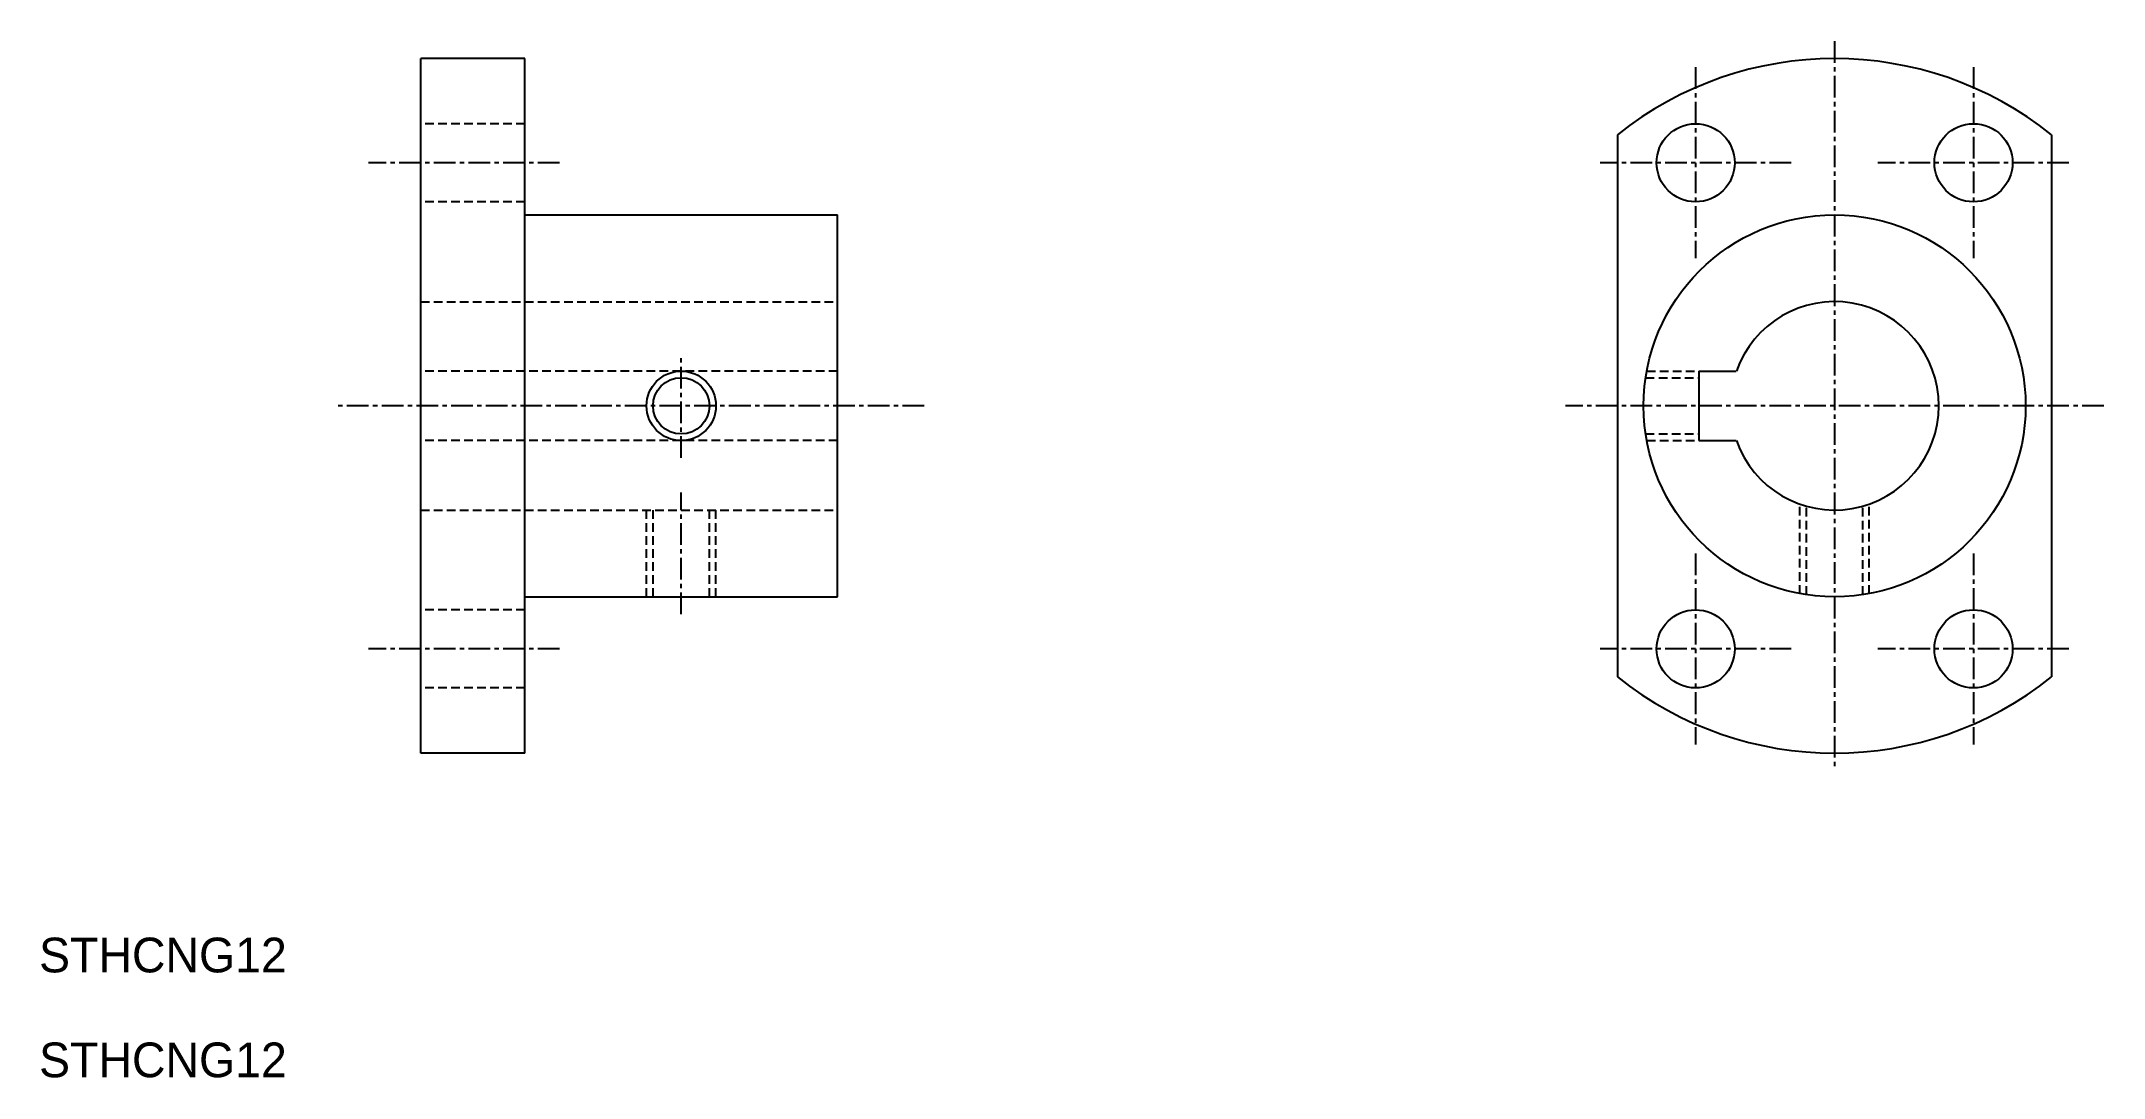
# Model space of a CAD drawing. Extents: x 73 to 191, y 53 to 112.
import ezdxf

# ---------------------------------------------------------------- set-up
doc = ezdxf.new("R2010")
doc.units = 0
doc.linetypes.add('CENTER', pattern=[2, 1.25, -0.25, 0.25, -0.25])
doc.linetypes.add('DASHED', pattern=[0.75, 0.5, -0.25])
doc.layers.get('0').update_dxf_attribs({"linetype": 'CONTINUOUS'})
doc.layers.add('CENTER', color=1, linetype='CENTER')

msp = doc.modelspace()

# ---------------------------------------------------------------- linework, layer by layer
at = {"color": 7, "linetype": 'CONTINUOUS'}
for p, q in [((94.48, 71.38), (94.48, 111.38)), ((100.48, 111.38), (94.48, 111.38)), ((100.48, 71.38), (100.48, 111.38)), ((163.4, 106.99), (163.4, 75.77)), ((188.4, 106.99), (188.4, 75.77)), ((100.48, 102.38), (118.48, 102.38)), ((118.48, 80.38), (118.48, 102.38)), ((168.1, 89.38), (168.1, 93.38)), ((168.1, 93.38), (170.24, 93.38)), ((168.1, 89.38), (170.24, 89.38)), ((100.48, 80.38), (118.48, 80.38)), ((100.48, 71.38), (94.48, 71.38))]:
    msp.add_line(p, q, dxfattribs=at)
at = {"color": 3, "linetype": 'DASHED'}
for p, q in [((100.48, 107.63), (94.48, 107.63)), ((100.48, 103.13), (94.48, 103.13)), ((94.48, 97.38), (118.48, 97.38)), ((118.48, 93.38), (94.48, 93.38)), ((165.02, 93), (168.1, 93)), ((165.08, 93.38), (168.1, 93.38)), ((118.48, 89.38), (94.48, 89.38)), ((165.02, 89.76), (168.1, 89.76)), ((165.08, 89.38), (168.1, 89.38)), ((173.9, 80.56), (173.9, 85.72)), ((174.28, 80.5), (174.28, 85.6)), ((177.52, 80.5), (177.52, 85.6)), ((177.9, 80.56), (177.9, 85.72)), ((94.48, 85.38), (118.48, 85.38)), ((107.48, 80.38), (107.48, 85.38)), ((107.86, 80.38), (107.86, 85.38)), ((111.1, 80.38), (111.1, 85.38)), ((111.48, 80.38), (111.48, 85.38)), ((100.48, 79.63), (94.48, 79.63)), ((100.48, 75.13), (94.48, 75.13))]:
    msp.add_line(p, q, dxfattribs=at)
at = {"color": 7, "linetype": 'CONTINUOUS'}
for centre, radius in [((167.9, 105.38), 2.25), ((183.9, 105.38), 2.25), ((175.9, 91.38), 11), ((109.48, 91.38), 1.62), ((167.9, 77.38), 2.25), ((183.9, 77.38), 2.25)]:
    msp.add_circle(centre, radius, dxfattribs=at)
at = {"color": 3, "linetype": 'CONTINUOUS'}
msp.add_circle((109.48, 91.38), 2, dxfattribs=at)
at = {"color": 7, "linetype": 'CONTINUOUS'}
for radius, start, end in [(20, 51.3178, 128.6822), (6, 199.4712, 160.5288), (20, 231.3178, 308.6822)]:
    msp.add_arc((175.9, 91.38), radius, start, end, dxfattribs=at)
at = {"layer": 'CENTER', "color": 1, "linetype": 'CENTER'}
for p, q in [((175.9, 112.38), (175.9, 70.38)), ((167.9, 110.88), (167.9, 99.88)), ((183.9, 110.88), (183.9, 99.88)), ((102.48, 105.38), (91.48, 105.38)), ((173.4, 105.38), (162.4, 105.38)), ((189.4, 105.38), (178.4, 105.38)), ((109.48, 88.38), (109.48, 94.38)), ((123.48, 91.38), (89.48, 91.38)), ((191.4, 91.38), (160.4, 91.38)), ((109.48, 79.38), (109.48, 86.38)), ((167.9, 82.88), (167.9, 71.88)), ((183.9, 82.88), (183.9, 71.88)), ((102.48, 77.38), (91.48, 77.38)), ((173.4, 77.38), (162.4, 77.38)), ((189.4, 77.38), (178.4, 77.38))]:
    msp.add_line(p, q, dxfattribs=at)

# ---------------------------------------------------------------- texts
at = {"color": 7, "linetype": 'CONTINUOUS'}
for p in [(72.5, 58.75), (72.5, 52.71)]:
    msp.add_text('STHCNG12', height=2, dxfattribs=at).set_placement(p)

doc.saveas('drawing.dxf')
